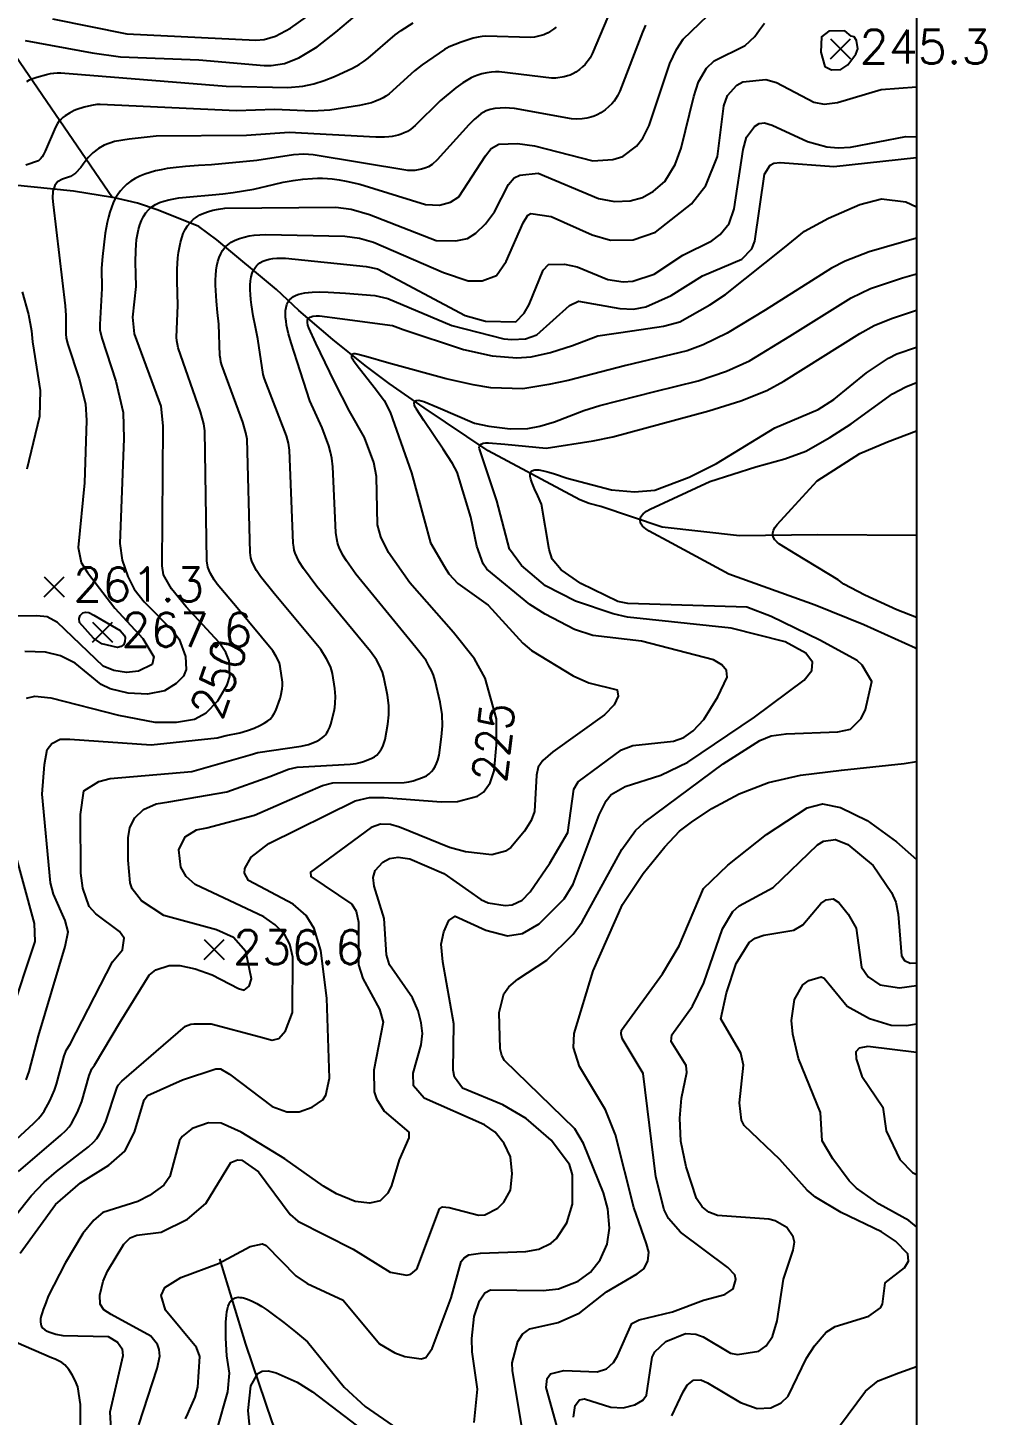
# Model space of a CAD drawing. Extents: x 197794 to 200030, y 561152 to 563931.
# Drawn here: x 199764.7 to 200018.5, y 562181.1 to 562548.5 of the extents above; entities that cross this region are included whole.
import ezdxf
from ezdxf.enums import TextEntityAlignment as Align

# ---------------------------------------------------------------- set-up
doc = ezdxf.new("R2010")
doc.units = 0
for name, color, linetype in [('E0022112', 5, 'CONTINUOUS'), ('F0017111', 30, 'CONTINUOUS'), ('F0017114', 7, 'CONTINUOUS'), ('F0017131', 7, 'CONTINUOUS'), ('F0027132', 7, 'CONTINUOUS'), ('F0027217', 7, 'CONTINUOUS'), ('H0017334', 7, 'CONTINUOUS')]:
    doc.layers.add(name, color=color, linetype=linetype)
doc.styles.add('HIST', font='romans.shx', dxfattribs={"bigfont": 'ngsw.shx'})
doc.styles.add('NGSW', font='romans.shx', dxfattribs={"bigfont": 'ngsw.shx'})

# ---------------------------------------------------------------- blocks, each defined once
blk = doc.blocks.new('F0027217')
at = {"layer": 'F0027217'}
for p, q in [((-2.652, 2.652), (2.652, -2.652)), ((-2.652, -2.652), (2.652, 2.652))]:
    blk.add_line(p, q, dxfattribs=at)

msp = doc.modelspace()

# ---------------------------------------------------------------- linework, layer by layer
at = {"layer": 'E0022112', "flags": 128}
for points in [[(199574.217, 562771.998), (199632.186, 562729.602), (199637.535, 562726.995), (199645.436, 562717.164), (199671.533, 562668.04), (199716.44, 562606.125), (199755.655, 562549.556), (199762.707, 562539.299), (199787.208, 562503.547)], [(200000, 562414.08), (199973.78, 562414.25), (199953.18, 562413.93), (199932.71, 562416.23), (199916.42, 562421.73), (199913.4, 562422.51), (199910.9, 562423.48), (199886.63, 562436.47), (199869.72, 562447.82), (199860.39, 562454.27), (199854.05, 562459.03), (199845.48, 562465.98), (199836.46, 562473.63), (199830.56, 562479.21), (199814.83, 562492.32), (199810.02, 562495.86), (199799.27, 562500.18), (199793.78, 562502.04), (199787.31, 562503.53), (199787.208, 562503.547), (199776.82, 562505.24), (199749.87, 562508)], [(199898.56, 562091.62), (199896.01, 562092.72), (199884.62, 562102.06), (199867.36, 562117.38), (199861.17, 562124.62), (199858.55, 562128.06), (199845.98, 562147.26), (199834.88, 562166.87), (199832.81, 562171.06), (199829.42, 562179.4), (199822.43, 562199.92), (199815.58, 562222.56)]]:
    msp.add_lwpolyline(points, dxfattribs=at)
at = {"layer": 'F0017111'}
for points, elevation in [([(199920.258, 562556.02), (199914.11, 562541.56), (199913.587, 562540.551), (199913.19, 562539.93), (199912.775, 562539.354), (199912.287, 562538.774), (199911.627, 562538.137), (199910.756, 562537.431), (199909.819, 562536.77), (199908.996, 562536.282), (199908.292, 562535.961), (199907.585, 562535.724), (199906.729, 562535.513), (199904.528, 562535.161), (199903.371, 562535.122), (199889.544, 562536.775), (199888.586, 562536.776), (199887.491, 562536.714), (199886.23, 562536.563), (199884.966, 562536.3), (199883.85, 562535.959), (199882.937, 562535.606), (199882.132, 562535.234), (199881.208, 562534.732), (199879.917, 562533.914), (199878.103, 562532.604), (199873.869, 562529.155), (199867.278, 562522.633), (199866.146, 562521.671), (199865.23, 562521.065), (199864.403, 562520.647), (199863.603, 562520.326), (199862.804, 562520.063), (199861.999, 562519.849), (199861.189, 562519.685), (199860.344, 562519.569), (199859.143, 562519.503), (199856.87, 562519.499), (199833.91, 562520.781), (199822.678, 562519.925), (199798.73, 562519.794), (199791.541, 562519), (199787.666, 562518.345), (199784.966, 562517.378), (199783.438, 562516.513), (199781.961, 562515.342), (199780.739, 562514.121), (199779.415, 562512.39), (199778.804, 562511.525), (199777.377, 562509.947), (199776.053, 562509.133), (199773.914, 562508.42), (199772.641, 562507.708), (199771.877, 562506.69), (199771.368, 562505.265), (199771.317, 562503.381), (199771.419, 562501.702), (199774.619, 562474.834), (199774.848, 562472.267), (199774.832, 562467.486), (199774.911, 562466.34), (199775.311, 562464.598), (199778.368, 562455.506), (199780.023, 562448.92), (199780.288, 562444.48), (199779.711, 562428.041), (199778.101, 562410.847), (199778.892, 562406.922), (199780.504, 562404.268), (199787.743, 562394.796), (199795.213, 562386.77), (199798.148, 562381.955), (199797.629, 562379.866), (199794.038, 562378.101), (199790.893, 562377.811), (199787.487, 562378.29), (199784.724, 562379.432), (199772.636, 562391.062), (199769.872, 562392.488), (199767.112, 562392.749), (199755.464, 562392.606)], 260), ([(199928.272, 562549.137), (199927.438, 562547.313), (199921.456, 562531.728), (199920.874, 562530.507), (199920.424, 562529.755), (199919.948, 562529.058), (199919.382, 562528.36), (199918.608, 562527.597), (199917.58, 562526.754), (199916.47, 562525.97), (199915.49, 562525.401), (199914.647, 562525.039), (199913.797, 562524.786), (199912.765, 562524.581), (199911.478, 562524.408), (199910.111, 562524.298), (199908.722, 562524.332), (199893.582, 562527.111), (199892.262, 562527.241), (199891.124, 562527.274), (199889.837, 562527.227), (199888.416, 562527.081), (199887.119, 562526.813), (199886.098, 562526.456), (199885.327, 562526.08), (199884.674, 562525.672), (199883.945, 562525.117), (199882.942, 562524.235), (199881.51, 562522.829), (199873.153, 562513.54), (199871.801, 562512.326), (199870.789, 562511.69), (199869.886, 562511.308), (199869.007, 562511.044), (199868.127, 562510.853), (199867.241, 562510.725), (199866.35, 562510.66), (199865.381, 562510.672), (199840.327, 562514.868), (199837.824, 562514.997), (199835.072, 562514.881), (199825.372, 562513.375), (199813.392, 562512.218), (199809.924, 562512.024), (199806.509, 562511.778), (199803.197, 562511.425), (199801.597, 562511.193), (199800.043, 562510.915), (199798.54, 562510.584), (199797.097, 562510.193), (199795.718, 562509.737), (199794.412, 562509.207), (199793.183, 562508.599), (199792.04, 562507.905), (199790.988, 562507.118), (199790.033, 562506.233), (199789.245, 562505.326), (199788.54, 562504.336), (199787.913, 562503.268), (199787.357, 562502.127), (199786.867, 562500.919), (199786.439, 562499.65), (199786.065, 562498.324), (199785.741, 562496.948), (199785.462, 562495.528), (199785.221, 562494.068), (199784.833, 562491.054), (199784.534, 562487.951), (199784.278, 562484.803), (199784.343, 562479.474), (199783.788, 562469.908), (199783.847, 562468.47), (199784.311, 562466.287), (199788.01, 562454.911), (199789.951, 562446.663), (199790.189, 562439.714), (199789.088, 562411.949), (199789.707, 562407.497), (199791.192, 562403.242), (199792.942, 562399.845), (199795.565, 562396.489), (199803.05, 562388.926), (199804.785, 562386.57), (199806.49, 562382.026), (199806.705, 562378.623), (199805.985, 562376.823), (199804.064, 562374.882), (199800.941, 562372.937), (199796.448, 562372.068), (199791.306, 562372.295), (199786.555, 562373.441), (199784.171, 562374.643), (199777.297, 562380.273), (199773.357, 562382.22), (199769.414, 562383.14), (199763.956, 562383.376)], 255), ([(199764.305, 562269.91), (199765.144, 562272.123), (199767.599, 562281.6), (199774.619, 562305.204), (199775.435, 562309.122), (199774.628, 562312.109), (199771.508, 562319.116), (199770.754, 562322.111), (199768.51, 562345.58), (199769.126, 562353.417), (199769.894, 562357.412), (199771.125, 562358.948), (199773.278, 562360.177), (199775.892, 562360.177), (199797.421, 562358.641), (199814.915, 562360.525), (199817.219, 562361.068), (199820.869, 562361.843), (199822.87, 562362.418), (199824.679, 562363.072), (199826.149, 562363.75), (199827.348, 562364.413), (199828.269, 562365.001), (199828.878, 562365.468), (199829.251, 562365.843), (199829.522, 562366.198), (199829.993, 562366.943), (199830.414, 562367.755), (199831.57, 562370.899), (199831.763, 562371.614), (199832.105, 562373.467), (199832.196, 562374.356), (199832.166, 562375.242), (199831.571, 562379.379), (199831.356, 562380.251), (199831.043, 562381.035), (199830.535, 562382.058), (199829.642, 562383.565), (199820.183, 562394.897), (199814.89, 562401.206), (199814.094, 562402.352), (199813.119, 562404.01), (199812.73, 562404.802), (199812.405, 562405.659), (199812.163, 562407.376), (199811.604, 562441.727), (199811.323, 562443.618), (199810.452, 562446.777), (199804.547, 562463.719), (199804.34, 562464.727), (199804.223, 562465.601), (199804.148, 562466.608), (199804.482, 562474.983), (199804.359, 562478.257), (199804.285, 562481.48), (199804.311, 562484.601), (199804.377, 562486.107), (199804.487, 562487.568), (199804.646, 562488.978), (199804.862, 562490.331), (199805.14, 562491.619), (199805.487, 562492.838), (199805.908, 562493.98), (199806.411, 562495.038), (199807.001, 562496.007), (199807.684, 562496.881), (199808.143, 562497.358), (199808.637, 562497.799), (199809.165, 562498.206), (199809.725, 562498.579), (199810.318, 562498.92), (199810.941, 562499.229), (199812.274, 562499.759), (199813.715, 562500.177), (199815.256, 562500.493), (199816.888, 562500.716), (199846.312, 562500.949), (199850.346, 562500.442), (199855.178, 562499.037), (199872.84, 562492.148), (199878.03, 562492.112), (199881.163, 562492.714), (199883.398, 562494.129), (199885.893, 562496.532), (199888.302, 562499.756), (199891.964, 562507.018), (199893.498, 562508.755), (199895.018, 562509.504), (199899.843, 562509.988), (199915.863, 562503.272), (199920.096, 562502.473), (199924.186, 562502.708), (199927.508, 562503.552), (199930.355, 562505.199), (199933.383, 562507.819), (199936.167, 562512.308), (199937.732, 562516.636), (199941.026, 562530.259), (199942.303, 562534.144), (199944.402, 562537.752), (199946.44, 562539.704), (199954.655, 562543.758), (199957.174, 562546.142), (199958.414, 562547.911), (199959.747, 562549.73)], 245), ([(199764.482, 562534.293), (199765.23, 562534.673), (199766.061, 562535.036), (199767.106, 562535.408), (199769.678, 562536.12), (199770.754, 562536.343), (199771.646, 562536.474), (199772.499, 562536.549), (199773.518, 562536.564), (199817.289, 562533.025), (199833.601, 562532.669), (199837.542, 562533.029), (199840.427, 562533.68), (199843.223, 562534.538), (199845.933, 562535.562), (199850.735, 562537.807), (199852.474, 562538.786), (199853.76, 562539.616), (199854.851, 562540.431), (199861.981, 562546.595), (199863.562, 562547.793), (199866.722, 562549.819)], 270), ([(199771.29, 562550.81), (199790.99, 562546.86), (199825.12, 562545.16), (199827.28, 562545.38), (199830.36, 562546.28), (199834.29, 562548.4), (199838.5, 562551.35)], 280), ([(199904.622, 562548.659), (199903.9, 562548.085), (199903.138, 562547.55), (199902.477, 562547.15), (199901.914, 562546.873), (199901.348, 562546.653), (199900.661, 562546.436), (199898.907, 562546.017), (199897.917, 562545.912), (199886.044, 562546.27), (199885.064, 562546.191), (199883.945, 562546.027), (199882.66, 562545.742), (199879.453, 562544.691), (199876.319, 562543.396), (199875.058, 562542.703), (199869.133, 562538.685), (199867.102, 562537.048), (199860.42, 562530.982), (199859.571, 562530.382), (199858.824, 562529.941), (199858.104, 562529.571), (199856.642, 562528.943), (199855.74, 562528.648), (199852.531, 562527.878), (199844.739, 562526.685), (199840.154, 562526.432), (199830.095, 562526.829), (199819.983, 562526.475), (199783.873, 562528.166), (199783.013, 562528.131), (199781.576, 562527.936), (199779.633, 562527.466), (199777.69, 562526.838), (199776.995, 562526.542), (199775.763, 562525.909), (199774.602, 562525.179), (199774.054, 562524.77), (199773.54, 562524.325), (199773.059, 562523.812), (199772.583, 562523.145), (199772.059, 562522.191), (199769.375, 562515.778), (199768.931, 562514.939), (199768.542, 562514.352), (199768.137, 562513.82), (199767.679, 562513.302), (199767.594, 562513.219), (199764.261, 562512.107)], 265), ([(199755.792, 562248.753), (199766.354, 562258.431), (199767.551, 562259.668), (199768.367, 562260.649), (199769.068, 562261.689), (199770.543, 562264.4), (199771.788, 562267.223), (199772.332, 562268.779), (199774.346, 562276.327), (199774.99, 562277.853), (199775.977, 562279.401), (199787.124, 562301.159), (199789.787, 562304.351), (199790.283, 562307.438), (199789.053, 562309.216), (199782.751, 562313.931), (199780.96, 562315.865), (199779.343, 562320.666), (199778.786, 562324.65), (199778.66, 562340.194), (199779.583, 562346.494), (199783.581, 562348.952), (199786.503, 562349.721), (199808.186, 562351.565), (199823.59, 562355.958), (199825.617, 562356.608), (199837.099, 562358.251), (199839.032, 562358.754), (199839.771, 562359.001), (199841.262, 562359.648), (199842.066, 562360.065), (199842.714, 562360.48), (199843.184, 562360.889), (199843.559, 562361.321), (199843.89, 562361.786), (199844.191, 562362.273), (199844.461, 562362.779), (199844.71, 562363.34), (199844.971, 562364.103), (199845.847, 562367.552), (199846.016, 562368.505), (199846.145, 562369.707), (199846.183, 562371.413), (199846.019, 562373.584), (199845.376, 562377.512), (199845.157, 562378.5), (199844.97, 562379.125), (199844.728, 562379.732), (199843.857, 562381.435), (199842.291, 562383.881), (199829.983, 562398.678), (199826.357, 562403.2), (199825.283, 562404.771), (199824.373, 562406.479), (199824.061, 562407.236), (199823.815, 562408.137), (199823.605, 562409.592), (199822.785, 562439.587), (199822.492, 562441.233), (199821.651, 562444.051), (199816.094, 562459.162), (199815.865, 562460.053), (199815.713, 562460.824), (199815.584, 562461.737), (199815.298, 562470.023), (199814.963, 562473.066), (199814.679, 562476.061), (199814.498, 562478.958), (199814.461, 562480.355), (199814.47, 562481.71), (199814.529, 562483.015), (199814.646, 562484.266), (199814.827, 562485.455), (199815.079, 562486.578), (199815.407, 562487.627), (199815.818, 562488.598), (199816.319, 562489.483), (199816.916, 562490.276), (199817.295, 562490.68), (199817.705, 562491.053), (199818.615, 562491.715), (199819.637, 562492.27), (199820.765, 562492.724), (199821.989, 562493.087), (199823.302, 562493.365), (199824.695, 562493.566), (199826.161, 562493.699), (199827.691, 562493.77), (199848.648, 562493.32), (199852.514, 562492.786), (199856.289, 562491.682), (199874.836, 562483.674), (199881.361, 562481.496), (199885.022, 562481.45), (199888.816, 562482.933), (199891.352, 562486.638), (199895.874, 562496.804), (199897.101, 562498.883), (199897.937, 562499.339), (199903.281, 562498.474), (199914.134, 562493.625), (199919.031, 562492.268), (199925.047, 562492.347), (199930.928, 562494.326), (199940.455, 562501.843), (199944.26, 562506.728), (199947.303, 562514.364), (199949.054, 562527.782), (199949.98, 562530.539), (199952.467, 562533.274), (199954.029, 562534.128), (199960.142, 562534.778), (199962.941, 562534.038), (199972.871, 562528.81), (199975.577, 562528.257), (199979.094, 562528.68), (199990.653, 562532.173), (200000, 562532.862)], 240), ([(199762.322, 562245.695), (199773.516, 562255.256), (199774.8, 562256.505), (199775.657, 562257.504), (199776.373, 562258.562), (199777.858, 562261.344), (199779.06, 562264.212), (199781.023, 562271.093), (199781.326, 562271.97), (199781.719, 562272.816), (199782.387, 562273.854), (199789.266, 562285.424), (199796.89, 562297.681), (199798.596, 562299.056), (199802.149, 562300.244), (199804.97, 562300.202), (199809.057, 562299.326), (199813.528, 562297.786), (199820.497, 562294.094), (199822.041, 562293.684), (199823.365, 562294.751), (199823.922, 562296.719), (199822.44, 562303.925), (199819.185, 562307.636), (199814.721, 562309.635), (199800.785, 562313.412), (199794.832, 562317.378), (199792.415, 562320.54), (199791.811, 562322.11), (199791.295, 562328.087), (199791.277, 562333.987), (199791.783, 562336.729), (199793.102, 562339.304), (199795.366, 562341.524), (199798.7, 562342.991), (199802.057, 562343.504), (199817.412, 562346.181), (199828.799, 562350.233), (199833.753, 562352.205), (199836.062, 562352.755), (199850.057, 562353.532), (199851.694, 562353.728), (199852.693, 562353.938), (199853.597, 562354.209), (199855.66, 562355.012), (199856.501, 562355.464), (199857.113, 562355.932), (199857.596, 562356.445), (199858.015, 562357.008), (199858.388, 562357.604), (199858.716, 562358.228), (199859.009, 562358.951), (199859.31, 562360.053), (199860.032, 562364.15), (199860.286, 562366.574), (199860.292, 562369.048), (199859.979, 562371.787), (199858.99, 562376.571), (199858.617, 562377.855), (199858.2, 562378.888), (199857.679, 562379.97), (199857.045, 562381.119), (199855.431, 562383.328), (199841.296, 562400.59), (199837.709, 562405.299), (199836.61, 562407.078), (199835.962, 562408.379), (199835.537, 562409.391), (199835.296, 562410.159), (199835.131, 562410.931), (199834.97, 562412.023), (199834.027, 562436.645), (199833.744, 562438.497), (199833.254, 562440.417), (199827.372, 562455.571), (199827.06, 562456.715), (199825.659, 562466.145), (199825.016, 562469.217), (199824.434, 562472.229), (199823.971, 562475.124), (199823.804, 562476.508), (199823.689, 562477.841), (199823.635, 562479.115), (199823.648, 562480.322), (199823.736, 562481.456), (199823.907, 562482.509), (199824.168, 562483.472), (199824.527, 562484.34), (199824.99, 562485.105), (199825.264, 562485.446), (199825.567, 562485.759), (199826.202, 562486.259), (199826.933, 562486.665), (199827.752, 562486.984), (199828.655, 562487.221), (199829.634, 562487.383), (199830.683, 562487.476), (199831.796, 562487.507), (199832.966, 562487.481), (199854.31, 562485.323), (199857.319, 562484.675), (199880.488, 562472.336), (199885.899, 562470.766), (199893.988, 562470.661), (199896.121, 562472.914), (199897.465, 562475.254), (199901.176, 562484.306), (199902.618, 562485.852), (199906.786, 562485.868), (199910.204, 562485.159), (199918.339, 562481.824), (199922.389, 562481.254), (199924.914, 562481.393), (199930.575, 562483.26), (199938.195, 562488.238), (199945.792, 562492.074), (199948.035, 562493.712), (199950.412, 562496.638), (199951.747, 562500.532), (199954.149, 562516.288), (199955.031, 562519.485), (199957.096, 562522.366), (199958.363, 562523.119), (199959.77, 562523.282), (199961.83, 562522.7), (199971.118, 562518.408), (199976.274, 562516.995), (199979.294, 562516.703), (199982.524, 562516.909), (199997.208, 562519.695), (200000, 562519.594)], 235), ([(199757.674, 562229.266), (199765.62, 562239.264), (199769.074, 562242.839), (199772.38, 562245.686), (199780.808, 562252.199), (199782.132, 562253.429), (199783.007, 562254.438), (199783.738, 562255.538), (199784.522, 562256.996), (199785.389, 562258.931), (199788.301, 562267.736), (199788.672, 562268.523), (199789.66, 562269.621), (199806.49, 562284.181), (199807.874, 562284.642), (199808.796, 562284.796), (199813.256, 562284.796), (199825.919, 562281.435), (199829.471, 562280.408), (199831.182, 562280.93), (199832.984, 562282.894), (199834.793, 562287.813), (199834.897, 562302.393), (199834.123, 562305.86), (199832.706, 562308.469), (199830.188, 562311.012), (199827.244, 562313.081), (199809.023, 562321.667), (199806.707, 562323.8), (199805.23, 562326.277), (199804.688, 562330.846), (199806.441, 562334.262), (199809.424, 562336.143), (199812.179, 562336.65), (199824.791, 562340.022), (199838.247, 562345.923), (199842.771, 562347.913), (199845.511, 562348.578), (199864.391, 562348.705), (199865.615, 562348.876), (199866.723, 562349.134), (199867.976, 562349.504), (199869.253, 562349.959), (199870.289, 562350.448), (199871.041, 562350.975), (199871.632, 562351.568), (199872.139, 562352.229), (199872.585, 562352.935), (199872.971, 562353.677), (199873.304, 562354.542), (199873.622, 562355.864), (199874.3, 562360.786), (199874.499, 562363.69), (199874.414, 562366.643), (199873.949, 562369.897), (199872.621, 562375.564), (199872.135, 562377.081), (199871.604, 562378.298), (199870.949, 562379.573), (199870.162, 562380.924), (199867.507, 562384.425), (199851.59, 562403.838), (199849.103, 562407.31), (199848.166, 562408.878), (199847.195, 562410.887), (199846.94, 562411.545), (199846.738, 562412.204), (199846.525, 562413.143), (199846.282, 562414.816), (199845.476, 562432.213), (199845.231, 562434.557), (199844.915, 562436.16), (199844.431, 562437.821), (199842.632, 562442.601), (199839.383, 562449.742), (199836.089, 562460.143), (199834.454, 562465.113), (199833.777, 562467.488), (199833.27, 562469.729), (199833.098, 562470.786), (199832.99, 562471.793), (199832.952, 562472.744), (199832.991, 562473.635), (199833.116, 562474.459), (199833.332, 562475.211), (199833.647, 562475.885), (199834.068, 562476.476), (199834.544, 562476.936), (199835.107, 562477.328), (199835.751, 562477.656), (199836.47, 562477.926), (199837.259, 562478.141), (199838.111, 562478.305), (199839.021, 562478.425), (199839.983, 562478.504), (199842.04, 562478.556), (199844.236, 562478.5), (199848.859, 562478.207), (199856.593, 562477.604), (199860.09, 562476.849), (199876.998, 562469.693), (199890.729, 562466.165), (199892.875, 562465.953), (199896.496, 562466.092), (199899.475, 562467.152), (199908.188, 562474.965), (199910.57, 562476.081), (199921.463, 562474.157), (199925.082, 562474.015), (199928.346, 562474.56), (199935.095, 562477.626), (199943.387, 562482.769), (199953.795, 562487.265), (199956.385, 562489.979), (199957.221, 562491.947), (199959.809, 562509.685), (199961.258, 562512.122), (199962.286, 562512.632), (199963.9, 562512.858), (199978.162, 562511.791), (200000, 562514.142)], 230), ([(200000, 562492.79), (199987.5, 562489.14), (199981.14, 562486.71), (199977.55, 562484.84), (199959.94, 562473.73), (199949.92, 562467.65), (199943.56, 562464.54), (199939.33, 562462.98), (199923.06, 562459.07), (199907.76, 562455.11), (199902.66, 562454.03), (199895.8, 562452.87), (199887.29, 562453.16), (199882.63, 562453.93), (199875.52, 562455.58), (199860.28, 562459.73), (199854.24, 562461.43), (199851.87, 562462.08), (199851.48, 562462.16), (199851.08, 562462.18), (199850.75, 562462.11), (199850.48, 562461.93), (199850.4, 562461.58), (199850.47, 562461.21), (199850.66, 562460.81), (199850.89, 562460.45), (199852.54, 562458.31), (199856.77, 562452.86), (199859.06, 562449.76), (199860.69, 562446.74), (199866.29, 562430.62), (199871.39, 562412.14), (199874.949, 562405.947), (199876.232, 562403.908), (199878.615, 562401.334), (199886.641, 562395.617), (199895.827, 562385.524), (199898.131, 562383.583), (199909.132, 562376.894), (199913.26, 562375.04), (199920.77, 562373.205), (199921.008, 562371.523), (199919.937, 562369.26), (199917.399, 562366.567), (199903.708, 562356.827), (199901.099, 562354.448), (199899.86, 562352.701), (199899.439, 562350.613), (199898.854, 562341.006), (199897.987, 562338.614), (199896.208, 562335.743), (199892.627, 562331.469), (199891.218, 562330.465), (199887.578, 562329.477), (199880.639, 562330.269), (199876.421, 562331.479), (199863.187, 562336.834), (199860.783, 562337.566), (199858.074, 562337.613), (199855.647, 562336.773), (199839.555, 562324.927), (199839.66, 562323.778), (199850.53, 562316.485), (199851.66, 562314.557), (199852.317, 562311.701), (199852.303, 562300.369), (199853.413, 562296.794), (199857.851, 562288.649), (199858.812, 562285.248), (199856.33, 562272.476), (199856.475, 562266.793), (199857.035, 562264.943), (199859.067, 562261.642), (199865.582, 562256.081), (199865.648, 562254.578), (199863.059, 562248.784), (199860.988, 562241.984), (199860.017, 562239.942), (199858.009, 562237.946), (199855.302, 562237.263), (199851.428, 562237.752), (199846.425, 562239.757), (199843.011, 562241.8), (199832.761, 562249.012), (199821.268, 562256.097), (199815.901, 562258.46), (199812.571, 562258.562), (199808.255, 562257.079), (199805.595, 562254.975), (199804.912, 562253.868), (199802.377, 562244.34), (199800.755, 562242.044), (199797.003, 562239.294), (199793.839, 562237.763), (199784.568, 562234.782), (199782.22, 562232.815), (199779.349, 562229.278), (199774.662, 562221.403), (199770.145, 562212.623), (199769.531, 562210.925), (199768.826, 562209.126), (199768.526, 562208.254), (199768.29, 562207.417), (199768.137, 562206.625), (199768.091, 562205.89), (199768.17, 562205.223), (199768.264, 562204.919), (199768.397, 562204.636), (199768.762, 562204.159), (199769.26, 562203.754), (199769.872, 562203.41), (199770.578, 562203.117), (199771.361, 562202.866), (199772.2, 562202.645), (199773.973, 562202.254), (199786.035, 562202.027), (199788.488, 562200.489), (199789.767, 562198.698), (199789.909, 562196.867), (199786.477, 562181.938), (199787.776, 562159.064)], 220), ([(199794.137, 562178.641), (199799.025, 562193.49), (199799.699, 562196.776), (199799.55, 562198.555), (199799.102, 562199.833), (199797.298, 562202.047), (199786.785, 562207.848), (199784.895, 562209.077), (199783.902, 562210.581), (199783.827, 562212.927), (199784.679, 562216.628), (199785.852, 562219.245), (199790.187, 562226.402), (199791.874, 562228.122), (199793.629, 562228.813), (199800.085, 562229.617), (199807.057, 562233.056), (199811.909, 562237.173), (199818.481, 562248.097), (199820.275, 562248.742), (199821.428, 562248.637), (199825.793, 562245.572), (199834.187, 562234.288), (199836.189, 562232.548), (199850.874, 562225.084), (199860.675, 562219.063), (199865.1, 562218.249), (199866.175, 562218.524), (199867.778, 562219.832), (199873.771, 562235.812), (199874.496, 562236.36), (199876.324, 562236.18), (199884.084, 562234.074), (199885.708, 562234.203), (199889.201, 562235.952), (199890.745, 562237.565), (199892.542, 562240.722), (199892.955, 562245.029), (199892.558, 562249.568), (199890.897, 562253.067), (199888.5, 562256.104), (199885.682, 562258.056), (199869.696, 562265.09), (199866.864, 562268.37), (199866.769, 562271.725), (199868.873, 562279.215), (199869.209, 562282.229), (199868.922, 562285.006), (199868.124, 562288.199), (199866.584, 562291.69), (199860.493, 562300.382), (199859.696, 562303.005), (199859.07, 562312.626), (199856.408, 562321.213), (199856.207, 562323.533), (199856.742, 562325.384), (199858.736, 562327.541), (199860.519, 562328.528), (199862.773, 562328.916), (199865.885, 562328.452), (199874.907, 562324.544), (199884.636, 562317.703), (199886.662, 562316.816), (199891.157, 562316.07), (199892.962, 562316.309), (199895.597, 562317.534), (199897.766, 562319.718), (199902.965, 562327.32), (199907.703, 562335.427), (199909.277, 562346.875), (199910.428, 562348.811), (199921.908, 562357.353), (199924.924, 562358.475), (199935.662, 562359.602), (199938.408, 562360.592), (199940.936, 562362.345), (199943.713, 562365.314), (199947.424, 562371.302), (199949.921, 562376.542), (199949.731, 562378.294), (199948.489, 562379.775), (199946.29, 562381.109), (199927.25, 562386.067), (199914.298, 562387.599), (199909.48, 562389.145), (199901.677, 562393.19), (199897.693, 562395.833), (199886.275, 562405.16), (199885.282, 562406.559), (199883.586, 562411.213), (199882.043, 562418.952), (199878.398, 562430.81), (199877.18, 562433.13), (199874.72, 562436.89), (199869.6, 562444.54), (199867.61, 562447.55), (199867.33, 562448.06), (199867.11, 562448.6), (199867.06, 562449.1), (199867.2, 562449.56), (199867.68, 562449.81), (199868.26, 562449.86), (199868.91, 562449.73), (199869.55, 562449.52), (199873.35, 562447.92), (199883.04, 562443.79), (199886.8, 562443.02), (199892.41, 562442.28), (199897.09, 562442.42), (199900.32, 562443.02), (199904.18, 562444.17), (199911.92, 562447.14), (199916.21, 562448.51), (199930.76, 562452.19), (199942.2, 562455.05), (199949.68, 562457.58), (199955.78, 562460.34), (199966.51, 562466.86), (199982.76, 562476.98), (199987.81, 562479.42), (199996.35, 562482.25), (200000, 562483.37)], 215), ([(199763.239, 562478.592), (199764.894, 562472.61), (199765.68, 562468.211), (199765.956, 562465.322), (199766.31, 562463.127), (199768.025, 562452.492), (199767.871, 562445.577), (199764.446, 562431.627)], 265), ([(199806.52, 562180.181), (199807.066, 562181.481), (199807.661, 562182.773), (199809.052, 562185.959), (199809.764, 562188.572), (199810.311, 562196.698), (199809.432, 562199.107), (199801.153, 562208.949), (199800.01, 562212.806), (199800.988, 562214.962), (199805.279, 562217.603), (199815.228, 562221.312), (199823.631, 562225.791), (199826.9, 562226.49), (199827.867, 562226.105), (199835.737, 562218.071), (199838.664, 562216.017), (199848.26, 562211.579), (199857.861, 562200.068), (199861.921, 562197.679), (199864.586, 562196.676), (199868.909, 562196.09), (199870.085, 562196.403), (199871.811, 562198.782), (199876.785, 562212.188), (199879.479, 562221.825), (199880.259, 562222.826), (199881.54, 562223.589), (199884.552, 562224.088), (199896.628, 562224.524), (199900.021, 562225.082), (199903.336, 562226.716), (199904.678, 562227.954), (199907.476, 562232.119), (199908.938, 562237.061), (199908.938, 562244.83), (199908.119, 562247.558), (199903.286, 562253.926), (199896.671, 562259.716), (199890.507, 562263.297), (199879.816, 562267.754), (199877.745, 562270.657), (199877.386, 562272.483), (199877.568, 562284.786), (199874.619, 562301.155), (199874.195, 562305.882), (199874.856, 562309.101), (199876.243, 562312.166), (199877.891, 562313.242), (199885.981, 562309.597), (199891.773, 562308.105), (199895.747, 562308.697), (199900.152, 562311.254), (199906.727, 562317.907), (199909.095, 562321.784), (199916.035, 562340.104), (199917.868, 562343.852), (199919.216, 562345.519), (199922.907, 562347.637), (199932.338, 562350.611), (199939.522, 562354.039), (199957.163, 562365.972), (199970.24, 562375.727), (199972.35, 562378.297), (199972.475, 562380.531), (199970.734, 562382.917), (199965.223, 562385.877), (199950.996, 562389.492), (199923.523, 562392.466), (199919.677, 562393.303), (199909.708, 562396.634), (199901.809, 562400.749), (199895.417, 562406.082), (199892.256, 562410.479), (199888.909, 562423.23), (199885.738, 562432.786), (199884.35, 562437.01), (199884.27, 562437.38), (199884.3, 562437.73), (199884.37, 562437.99), (199884.77, 562438.27), (199885.33, 562438.52), (199886.02, 562438.61), (199886.72, 562438.62), (199891.01, 562438.24), (199901.97, 562437.14), (199914.44, 562439.12), (199919.64, 562440.17), (199945.02, 562447.03), (199953.55, 562449.68), (199960.38, 562452.43), (199964.92, 562454.89), (199985, 562467.52), (199988.83, 562469.65), (199993.36, 562471.5), (200000, 562473.68)], 210), ([(199882.908, 562179.223), (199883.769, 562188.088), (199882.4, 562197.928), (199882.264, 562201.43), (199882.933, 562207.302), (199884.347, 562211.446), (199885.707, 562213.544), (199887.225, 562214.323), (199901.148, 562214.135), (199905.256, 562214.635), (199910.475, 562216.621), (199913.749, 562219.015), (199916.263, 562222.258), (199918.109, 562226.447), (199918.701, 562230.71), (199918.258, 562235.809), (199917.126, 562239.997), (199911.881, 562253.12), (199909.544, 562256.986), (199890.903, 562275.054), (199890.231, 562276.393), (199889.804, 562278.109), (199889.531, 562287.782), (199890.739, 562292.688), (199892.12, 562294.599), (199894.435, 562296.551), (199902.162, 562301.603), (199909.158, 562308.535), (199911.531, 562311.776), (199922.028, 562330.961), (199925.589, 562335.935), (199927.902, 562338.103), (199948.811, 562353.642), (199958.503, 562359.76), (199961.551, 562361.044), (199965.501, 562361.592), (199979.235, 562362.116), (199982.575, 562362.769), (199985.406, 562365.573), (199986.531, 562367.951), (199988.232, 562375.438), (199985.66, 562379.726), (199984.295, 562381), (199974.412, 562386.37), (199961.583, 562392.642), (199955.097, 562395.122), (199923.588, 562396.072), (199920.942, 562396.612), (199911.157, 562401.345), (199905.938, 562404.927), (199903.603, 562407.763), (199902.734, 562410.393), (199900.708, 562422.389), (199899.806, 562424.547), (199898.922, 562426.429), (199898.195, 562428.178), (199897.94, 562428.959), (199897.782, 562429.658), (199897.742, 562430.255), (199897.773, 562430.511), (199897.84, 562430.735), (199898.013, 562431.011), (199898.27, 562431.216), (199898.604, 562431.354), (199899.011, 562431.431), (199899.484, 562431.451), (199900.019, 562431.418), (199901.249, 562431.216), (199902.657, 562430.861), (199904.198, 562430.393), (199907.502, 562429.266), (199919.229, 562426.185), (199925.389, 562425.579), (199930.754, 562426.097), (199939.849, 562429.544), (199947.107, 562433.121), (199962.523, 562442.565), (199973.955, 562447.396), (199978.092, 562450.025), (199986.774, 562457.135), (199992.562, 562461.039), (199994.81, 562462.12), (200000, 562463.94)], 205), ([(199904.79, 562178.377), (199901.939, 562188.468), (199902.198, 562190.867), (199903.133, 562192.127), (199906.675, 562192.977), (199915.434, 562192.653), (199917.949, 562193.427), (199919.806, 562195.062), (199920.858, 562196.896), (199924.635, 562205.47), (199926.575, 562206.404), (199935.414, 562208.552), (199943.64, 562211.599), (199949.283, 562213.145), (199951.499, 562214.652), (199952.195, 562217.057), (199951.913, 562218.294), (199950.049, 562220.254), (199937.58, 562229.643), (199934.404, 562233.209), (199933.217, 562235.563), (199931.024, 562244.228), (199927.647, 562271.589), (199922.111, 562280.91), (199921.831, 562282.15), (199921.906, 562283.1), (199932.772, 562297.983), (199937.18, 562305.379), (199943.636, 562320.579), (199950.103, 562326.776), (199960.311, 562334.861), (199971.066, 562341.949), (199975.115, 562343.02), (199979.866, 562342.035), (199986.989, 562338.631), (199994.74, 562332.986), (200000, 562328.264)], 195), ([(199909.183, 562180.635), (199909.688, 562183.687), (199910.836, 562185.26), (199912.081, 562185.453), (199919.09, 562183.245), (199922.338, 562183.139), (199925.46, 562183.92), (199927.527, 562185.09), (199928.571, 562186.492), (199930.046, 562196.484), (199930.722, 562197.887), (199933.631, 562200.636), (199938.833, 562202.81), (199941.605, 562202.641), (199943.531, 562201.908), (199950.792, 562197.614), (199952.617, 562197.243), (199958.268, 562198.14), (199960.208, 562199.519), (199961.859, 562201.96), (199963.172, 562206.16), (199964.815, 562217.183), (199967.395, 562224.854), (199967.71, 562226.997), (199967.39, 562228.404), (199965.666, 562230.839), (199962.627, 562232.611), (199960.892, 562233.095), (199947.323, 562233.98), (199945.043, 562234.903), (199943.263, 562236.347), (199941.782, 562238.549), (199939.081, 562246.934), (199937.653, 562253.669), (199937.346, 562259.833), (199937.783, 562265.081), (199939.197, 562271.909), (199939.069, 562273.72), (199935.073, 562280.051), (199935.215, 562281.883), (199940.69, 562289.433), (199943.708, 562295.641), (199948.614, 562309.877), (199951.371, 562314.531), (199953.108, 562316.046), (199962.066, 562320.867), (199973.777, 562332.162), (199975.411, 562333.091), (199978.549, 562333.558), (199981.87, 562332.219), (199988.516, 562326.731), (199993.412, 562319.506), (199994.505, 562316.968), (199995.168, 562313.779), (199996.039, 562302.731), (199996.861, 562301.506), (199998.384, 562300.86), (200000, 562300.892)], 190), ([(199935.266, 562180.978), (199938.247, 562187.371), (199939.338, 562189.067), (199940.977, 562190.402), (199942.899, 562190.479), (199944.678, 562189.722), (199953.467, 562184.526), (199957.795, 562182.942), (199961.426, 562183.096), (199964.162, 562184.421), (199966.034, 562186.181), (199970.926, 562196.231), (199972.986, 562199.523), (199976.063, 562203.118), (199978.483, 562204.617), (199987.405, 562207.373), (199990.469, 562209.564), (199990.973, 562210.581), (199991.717, 562216.239), (199996.807, 562220.195), (199997.871, 562221.965), (199997.759, 562223.874), (199994.474, 562227.249), (199990.771, 562229.733), (199980.075, 562234.828), (199973.275, 562238.889), (199971.051, 562240.728), (199963.835, 562248.882), (199954.411, 562257.864), (199953.685, 562259.296), (199953.187, 562263.881), (199954.204, 562273.802), (199953.532, 562277.016), (199948.219, 562286.061), (199949.701, 562293.019), (199952.308, 562300.734), (199955.678, 562306.276), (199957.326, 562307.483), (199959.56, 562308.286), (199967.528, 562309.553), (199969.957, 562311.013), (199974.712, 562316.603), (199976.077, 562317.643), (199977.995, 562317.873), (199979.463, 562316.869), (199981.891, 562313.762), (199984.033, 562310.125), (199985.454, 562299.776), (199987.239, 562297.215), (199990.303, 562295.103), (199995.515, 562294.272), (200000, 562294.946)], 185), ([(200000, 562231.053), (199998.016, 562232.684), (199990.148, 562237.052), (199984.176, 562241.256), (199982.182, 562243.199), (199977.878, 562249.026), (199975.037, 562253.771), (199974.633, 562261.273), (199968.798, 562275.617), (199967.254, 562282.062), (199966.898, 562285.635), (199967.695, 562291.223), (199969.954, 562295.072), (199971.545, 562296.247), (199974.745, 562297.241), (199975.542, 562296.873), (199981.675, 562289.427), (199987.604, 562286.219), (199993.297, 562284.374), (199997.344, 562284.341), (200000, 562284.785)], 180), ([(199814.791, 562177.136), (199817.692, 562187.359), (199818.132, 562192.264), (199817.422, 562196.83), (199817.191, 562201.518), (199817.143, 562203.737), (199817.176, 562205.805), (199817.317, 562207.673), (199817.436, 562208.516), (199817.593, 562209.291), (199817.789, 562209.99), (199818.03, 562210.607), (199818.317, 562211.137), (199818.656, 562211.573), (199818.955, 562211.844), (199819.286, 562212.056), (199819.647, 562212.212), (199820.038, 562212.312), (199820.458, 562212.36), (199820.904, 562212.356), (199821.378, 562212.304), (199821.876, 562212.204), (199822.946, 562211.87), (199824.105, 562211.369), (199825.345, 562210.718), (199826.659, 562209.93), (199828.038, 562209.021), (199829.473, 562208.006), (199832.483, 562205.72), (199835.623, 562203.191), (199838.828, 562200.542), (199848.485, 562188.587), (199854.054, 562183.416), (199862.327, 562177.761)], 205), ([(199979.664, 562178.273), (199986.544, 562187.554), (199989.886, 562190.22), (199995.343, 562192.399), (200000, 562194.061)], 180)]:
    msp.add_lwpolyline(points, dxfattribs=dict(at, elevation=elevation))
for points, elevation in [([(199981.041, 562547.684), (199976.79, 562547.585), (199974.872, 562546.081), (199974.664, 562542.011), (199975.762, 562538.204), (199977.541, 562537.357), (199979.981, 562537.457), (199981.829, 562538.716), (199983.98, 562541.493), (199984.492, 562542.928), (199984.134, 562545.123), (199983.508, 562546.05), (199982.745, 562546.257)], 245), ([(199789.236, 562388.893), (199790.294, 562387.643), (199790.553, 562387.079), (199790.435, 562385.997), (199790.153, 562385.174), (199789.485, 562384.693), (199788.513, 562384.45), (199784.37, 562385.351), (199782.092, 562386.895), (199778.455, 562391.014), (199778.362, 562392.082), (199778.613, 562392.866), (199779.295, 562393.618), (199779.978, 562393.736), (199780.919, 562393.665), (199782.239, 562393.011)], 265)]:
    msp.add_lwpolyline(points, close=True, dxfattribs=dict(at, elevation=elevation))
at = {"layer": 'F0017111', "elevation": 195, "flags": 128}
msp.add_lwpolyline([(200000, 562392.36), (199994.8, 562394.38), (199986.32, 562398.26), (199980.74, 562401.18), (199979.25, 562402.3), (199968.08, 562409.08), (199963.71, 562411.73), (199963.09, 562412.3), (199962.49, 562412.87), (199962.15, 562413.51), (199961.97, 562414.06), (199961.99, 562414.69), (199962.17, 562415.47), (199962.62, 562416.25), (199963.16, 562416.98), (199966.91, 562421.1), (199973.74, 562428.51), (199985.05, 562435.8), (199992.3, 562438.9), (200000, 562441.78)], dxfattribs=at)
at = {"layer": 'F0017114'}
for points, elevation in [([(199764, 562545.09), (199781.75, 562541.86), (199789.31, 562540.78), (199810.01, 562539.97), (199827.29, 562538.48), (199829.17, 562538.49), (199832.69, 562539.02), (199836.47, 562540.51), (199841.38, 562543.46), (199846.27, 562547.28), (199856.34, 562555.89)], 275), ([(199764.386, 562371.011), (199766.607, 562371.506), (199770.832, 562371.095), (199788.712, 562366.529), (199798.351, 562364.603), (199804.147, 562364.619), (199808.864, 562365.401), (199811.972, 562367.079), (199815.024, 562370.275), (199817.483, 562374.534), (199818.186, 562376.691), (199818.071, 562380.846), (199817.162, 562383.115), (199815.381, 562385.757), (199806.64, 562395.15), (199802.82, 562399.943), (199800.659, 562403.666), (199800.283, 562406.06), (199800.555, 562443.081), (199800.063, 562448.285), (199792.967, 562467.483), (199792.58, 562471.83), (199793.455, 562479.943), (199793.328, 562483.208), (199793.262, 562486.414), (199793.319, 562489.5), (199793.412, 562490.98), (199793.559, 562492.407), (199793.766, 562493.775), (199794.042, 562495.075), (199794.395, 562496.301), (199794.832, 562497.445), (199795.36, 562498.499), (199795.987, 562499.456), (199796.721, 562500.308), (199797.131, 562500.693), (199797.57, 562501.049), (199798.538, 562501.674), (199799.616, 562502.192), (199800.79, 562502.615), (199802.046, 562502.956), (199803.373, 562503.227), (199804.757, 562503.442), (199807.642, 562503.75), (199813.52, 562504.231), (199816.369, 562504.542), (199819.15, 562504.909), (199821.871, 562505.326), (199824.538, 562505.786), (199829.753, 562507.025), (199832.358, 562507.575), (199834.961, 562508.039), (199837.561, 562508.39), (199840.157, 562508.6), (199841.453, 562508.643), (199842.748, 562508.64), (199844.042, 562508.588), (199845.334, 562508.482), (199847.168, 562508.241), (199848.999, 562507.914), (199852.658, 562507.117), (199870.048, 562501.698), (199873.72, 562501.488), (199876.689, 562502.285), (199878.814, 562503.768), (199885.899, 562514.571), (199887.436, 562516.501), (199889.486, 562517.64), (199894.369, 562517.882), (199898.905, 562517.213), (199914.332, 562513.274), (199919.597, 562513.627), (199922.236, 562514.387), (199925.933, 562517.179), (199927.584, 562519.239), (199929.282, 562522.609), (199934.695, 562539.03), (199936.439, 562542.764), (199938.25, 562545.462), (199949.131, 562555.926)], 250), ([(199762.732, 562224.074), (199772.047, 562236.916), (199778.651, 562242.698), (199786.163, 562247.376), (199790.402, 562251.021), (199793.01, 562256.048), (199795.519, 562264.615), (199796.443, 562265.826), (199805.688, 562269.93), (199814.555, 562272.899), (199815.739, 562272.89), (199818.099, 562271.452), (199829.401, 562262.867), (199833.296, 562261.477), (199836.623, 562261.473), (199840.065, 562262.693), (199842.817, 562264.659), (199843.64, 562265.842), (199844.572, 562270.386), (199843.865, 562291.54), (199842.299, 562304.143), (199840.595, 562310.009), (199838.425, 562313.47), (199834.988, 562316.484), (199823.17, 562322.745), (199822.137, 562324.62), (199822.188, 562325.875), (199823.904, 562328.88), (199828.581, 562332.516), (199851.425, 562343.84), (199855.173, 562344.704), (199859.057, 562344.71), (199874.139, 562343.55), (199878.468, 562343.644), (199883.788, 562345.057), (199885.356, 562346.148), (199887.188, 562348.597), (199888.176, 562351.791), (199888.828, 562358.666), (199888.825, 562365.494), (199885.835, 562376.295), (199883.019, 562381.387), (199877.443, 562388.337), (199865.847, 562401.507), (199860.27, 562409.58), (199858.16, 562413.75), (199857.33, 562416.85), (199857.02, 562429.69), (199856.33, 562433.35), (199853.84, 562440.02), (199849.88, 562447.02), (199845.9, 562454.76), (199841.01, 562464.99), (199839.1, 562469), (199838.92, 562469.71), (199838.76, 562470.41), (199838.81, 562471.04), (199838.94, 562471.52), (199839.46, 562471.86), (199840.18, 562472.16), (199841.07, 562472.24), (199841.96, 562472.22), (199847.39, 562471.55), (199861.26, 562469.66), (199864.08, 562468.59), (199880.11, 562463.31), (199887.64, 562461.67), (199894.19, 562461.14), (199898.04, 562461.32), (199903.09, 562462.47), (199908.98, 562464.39), (199915.64, 562466.91), (199924.72, 562468.29), (199933.03, 562469.49), (199937.4, 562470.65), (199945.3, 562475.11), (199949.456, 562477.827), (199965.072, 562490.331), (199970.362, 562494.61), (199976.683, 562498.073), (199985.026, 562501.655), (199990.723, 562503.178), (199997.151, 562502.41), (200000, 562501.117)], 225), ([(199895.748, 562177.125), (199893.024, 562192.908), (199893.007, 562195.003), (199894.438, 562200.622), (199895.687, 562202.598), (199897.67, 562203.977), (199905.176, 562205.682), (199910.878, 562208.254), (199917.917, 562213.803), (199926.033, 562218.542), (199927.816, 562219.936), (199928.907, 562221.967), (199929.122, 562224.284), (199928.581, 562226.506), (199925.206, 562236.123), (199920.321, 562255.369), (199917.718, 562261.964), (199910.776, 562273.443), (199909.228, 562278.48), (199909.389, 562282.168), (199914.419, 562298.81), (199922.15, 562316.33), (199927.64, 562324.58), (199933.37, 562331.59), (199937.31, 562335.76), (199940.41, 562338.19), (199945.86, 562341.8), (199953.04, 562345.67), (199960.87, 562348.66), (199969.3, 562350.58), (199980.16, 562351.96), (199996.77, 562353.73), (200000, 562354.26)], 200), ([(199760.076, 562286.604), (199766.689, 562306.584), (199766.507, 562311.375), (199760.278, 562334.371)], 250), ([(200000, 562277.152), (199987.094, 562278.788), (199984.823, 562278.334), (199983.952, 562277.395), (199984.021, 562275.507), (199985.576, 562270.933), (199991.104, 562262.667), (199992.002, 562256.412), (199995.622, 562248.882), (199998.991, 562245.372), (200000, 562244.906)], 175), ([(199778.678, 562169.313), (199778.715, 562183.979), (199777.952, 562188.675), (199777.243, 562190.299), (199776.474, 562191.853), (199776.048, 562192.58), (199775.586, 562193.263), (199775.078, 562193.893), (199774.518, 562194.461), (199773.745, 562195.069), (199772.892, 562195.582), (199771.97, 562196.014), (199770.99, 562196.377), (199761.687, 562200.372)], 225), ([(199823.581, 562176.849), (199823.096, 562182.414), (199823.748, 562188.89), (199825.6, 562192.184), (199826.819, 562192.833), (199828.396, 562192.893), (199830.519, 562192.41), (199836.035, 562189.933), (199840.088, 562187.378), (199866.943, 562166.868)], 200)]:
    msp.add_lwpolyline(points, dxfattribs=dict(at, elevation=elevation))
at = {"layer": 'F0017114', "elevation": 200, "flags": 128}
msp.add_lwpolyline([(200000, 562384.08), (199999.75, 562384.21), (199986.1, 562390.41), (199973.15, 562395.63), (199950.34, 562403.78), (199935.17, 562412), (199929.26, 562415.25), (199928.34, 562415.85), (199927.51, 562416.56), (199926.99, 562417.34), (199926.82, 562418.22), (199927.05, 562419.09), (199927.63, 562419.83), (199928.51, 562420.48), (199929.47, 562421.02), (199935.62, 562423.85), (199945.31, 562428.4), (199957.45, 562432.22), (199965.2, 562434.32), (199970.68, 562436.4), (199977.1, 562439.99), (199982.71, 562443.66), (199993.62, 562451.59), (199997.21, 562453.4), (200000, 562454.56)], dxfattribs=at)
at = {"layer": 'H0017334', "flags": 128}
msp.add_lwpolyline([(197794.53, 563927.44), (200000, 563927.14), (200000, 561152.39), (197793.79, 561152.69)], close=True, dxfattribs=at)

# ---------------------------------------------------------------- block references
at = {"layer": 'F0027217'}
for p in [(199979.926, 562542.883, 245.324), (199771.742, 562400.506, 261.297), (199784.513, 562388.456, 267.611), (199814.051, 562304.466, 236.592)]:
    msp.add_blockref('F0027217', p, dxfattribs=at)

# ---------------------------------------------------------------- texts
at = {"layer": 'F0017131', "style": 'HIST', "width": 0.9}
for s, rotation, p in [('250', 70.32, (199823.024, 562384.513)), ('225', 83.21, (199893.729, 562369.136))]:
    msp.add_text(s, height=9, rotation=rotation, dxfattribs=at).set_placement(p, align=Align.RIGHT)
at = {"layer": 'F0027132', "style": 'NGSW'}
for s, p in [('245.3', (199984.926, 562538.983)), ('261.3', (199776.742, 562396.606)), ('267.6', (199789.513, 562384.556)), ('236.6', (199819.051, 562300.566))]:
    msp.add_text(s, height=9, dxfattribs=at).set_placement(p)

doc.saveas('drawing.dxf')
